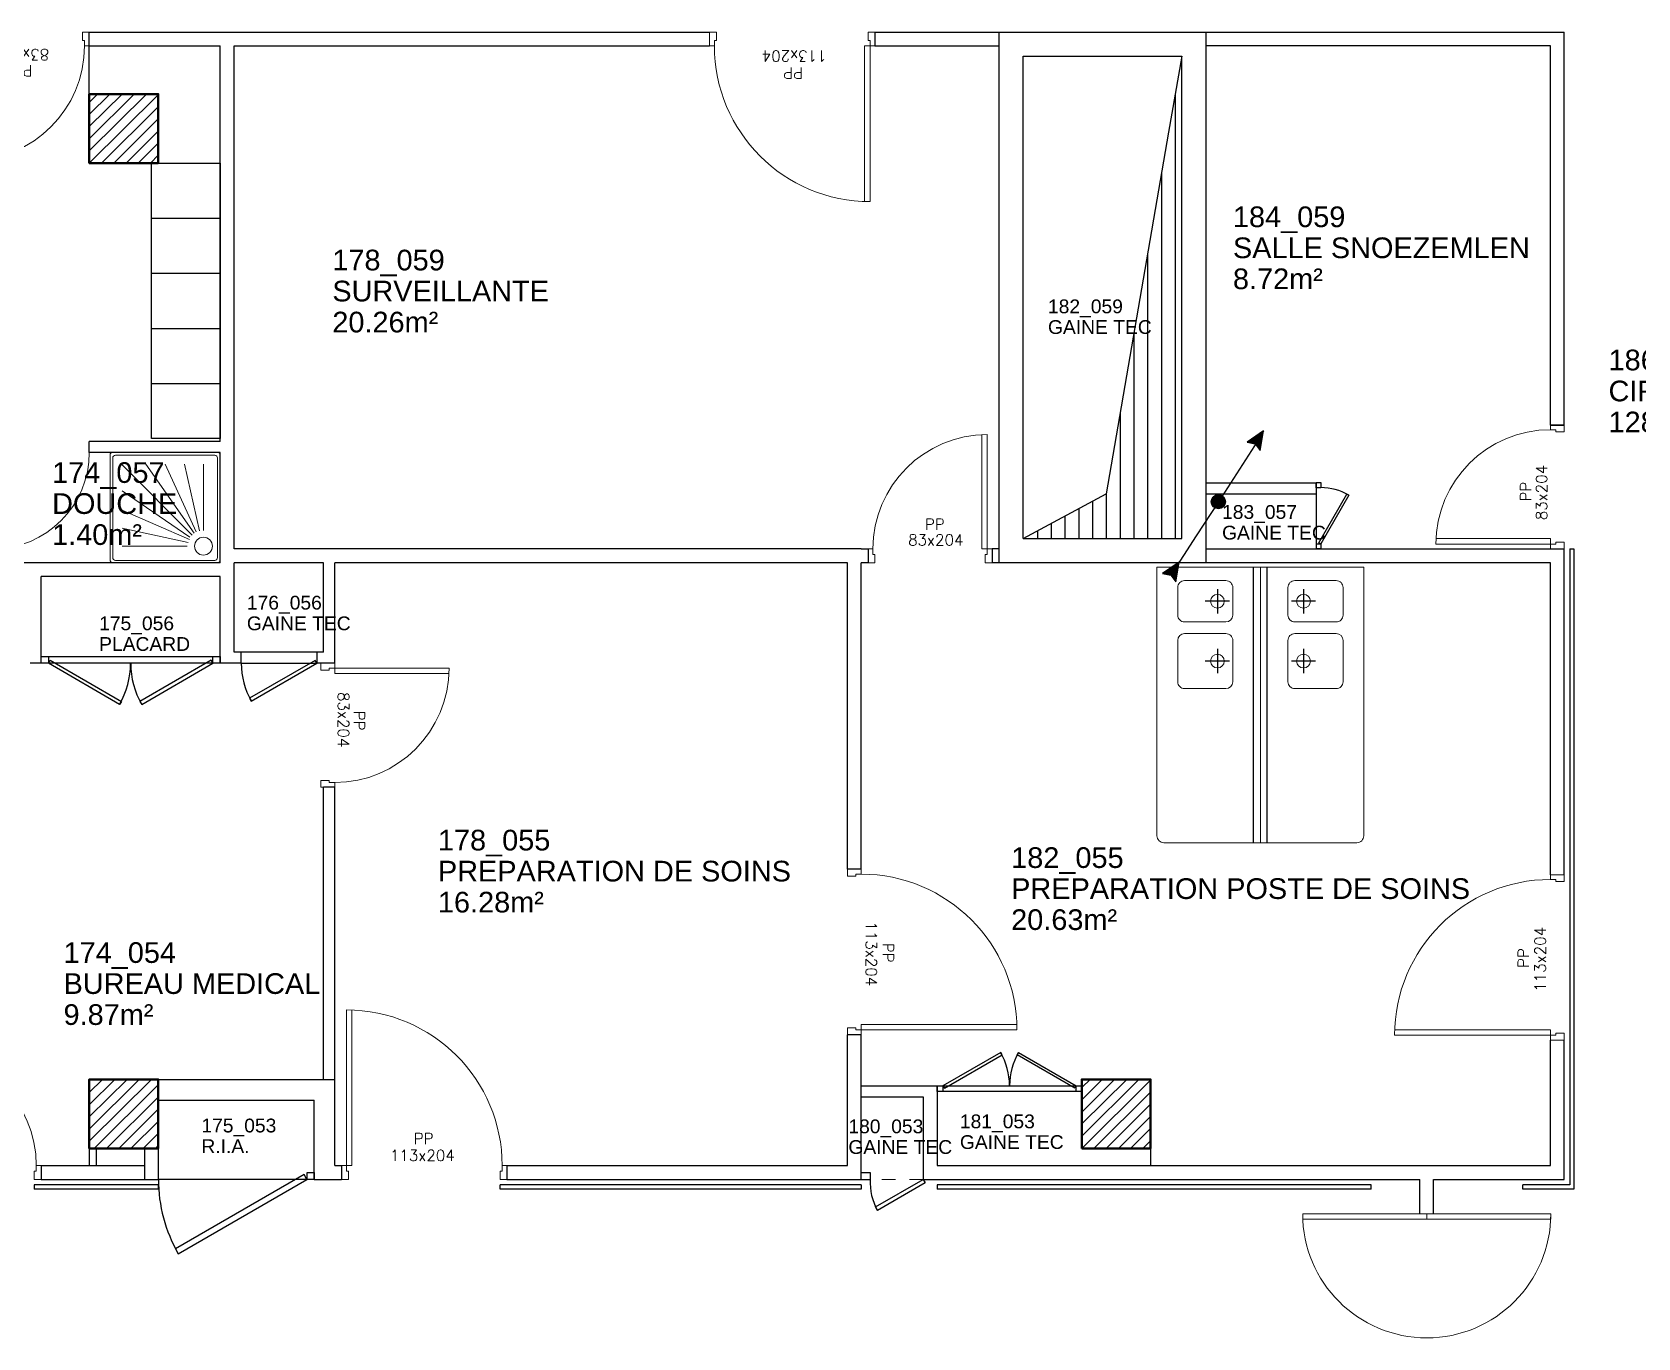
# Model space of a CAD drawing. Header units: metres. Extents: x 143.8 to 210.8, y 45.3 to 115.9.
# Drawn here: x 173.83 to 185.48, y 51.17 to 60.65 of the extents above; entities that cross this region are included whole.
import ezdxf
from ezdxf.enums import TextEntityAlignment as Align

# ---------------------------------------------------------------- set-up
doc = ezdxf.new("R2010")
doc.units = ezdxf.units.M
doc.header["$LTSCALE"] = 0.6
doc.header["$MEASUREMENT"] = 0
doc.linetypes.add('CACHÉ', pattern=[0.25, 0.125, -0.125])
doc.linetypes.add('CONTINU', pattern=[0])
doc.layers.get('0').update_dxf_attribs({"linetype": 'CONTINUOUS'})
for name, color, linetype in [('009 main courant', 181, 'CONTINUOUS'), ('107 EF  Adoucie', 4, 'CONTINUOUS'), ('A_AGENC', 204, 'CONTINUOUS'), ('A_EQMP', 142, 'CONTINUOUS'), ('A_Etiqu_Gaine', 8, 'CONTINUOUS'), ('A_Etiqu_Gaine_code', 8, 'CONTINUOUS'), ('A_Etiqu_Local', 8, 'CONTINUOUS'), ('A_HACH_STRUC', 7, 'CONTINUOUS'), ('A_MUR_CLOIS', 8, 'CONTINU'), ('A_MURS_CLOI', 7, 'CONTINUOUS')]:
    doc.layers.add(name, color=color, linetype=linetype)
for name, color, linetype, lineweight in [('A_MURS_STRU', 7, 'CONTINU', 40), ('A_PORT', 8, 'CONTINUOUS', 0), ('A_PORTE', 8, 'CONTINU', 0), ('A_SANI', 5, 'CONTINU', 0)]:
    doc.layers.add(name, color=color, linetype=linetype, lineweight=lineweight)
doc.styles.add('Attribut', font='arial.ttf')
doc.styles.add('ROMANS8', font='romans8', dxfattribs={"height": 10})

# ---------------------------------------------------------------- blocks, each defined once
blk = doc.blocks.new('A_Etiqu_Local')
at = {"style": 'Attribut', "flags": 1}
for tag, p in [('CODE_HOPITAL', (-0.446, 1.632)), ('CODE_SITE', (-0.446, 1.407)), ('CODE_BATIMENT', (-0.446, 1.182)), ('CODE_SECTEUR', (-0.446, 0.957)), ('CODE_ETAGE', (-0.446, 0.732)), ('NOM_NORMALISE', (-0.446, -0.843)), ('SECTEUR_ACTIVITE', (-0.446, -1.068)), ('SOUS_SECTEUR_ACTIVITE', (-0.446, -1.293)), ('VOLUME', (-0.446, -1.518)), ('SERVICE', (-0.446, -1.743)), ('CODE_UG', (-0.446, -1.968)), ('CODE_UA', (-0.446, -2.193)), ('CODE_POLE', (-0.446, -2.418)), ('OCCUPANT_EXTERNE', (-0.446, -2.643)), ('DISPONIBILITE', (-0.446, -2.868)), ('ACCES_HANDICAPES', (-0.446, -3.093)), ('NATURE_SOL', (-0.446, -3.318)), ('RISQUE_LABORATOIRE', (-0.446, -3.543)), ('AMIANTE', (-0.446, -3.768))]:
    blk.add_attdef(tag, p, '', height=0.15, dxfattribs=at)
at = {"layer": 'A_Etiqu_Local', "style": 'Attribut'}
for tag, p in [('CODE_PIECE', (-0.446, 0.282)), ('NOM_USAGE', (-0.446, 0.057)), ('SURFACE', (-0.446, -0.168))]:
    blk.add_attdef(tag, p, '', height=0.15, dxfattribs=at)
blk = doc.blocks.new('A_Etiqu_Gaine')
at = {"style": 'Attribut', "flags": 1}
for tag, p in [('CODE_HOPITAL', (-0.432, 0.865)), ('CODE_SITE', (-0.432, 0.715)), ('CODE_BATIMENT', (-0.432, 0.565)), ('CODE_SECTEUR', (-0.432, 0.415)), ('CODE_ETAGE', (-0.432, 0.265)), ('NOM_NORMALISE', (-0.432, -0.335)), ('SECTEUR_ACTIVITE', (-0.432, -0.485)), ('SOUS_SECTEUR_ACTIVITE', (-0.432, -0.635)), ('SURFACE', (-0.432, -0.785)), ('CODE_UG', (-0.432, -0.935)), ('CODE_POLE', (-0.432, -1.085)), ('AMIANTE', (-0.432, -1.235))]:
    blk.add_attdef(tag, p, '', height=0.1, dxfattribs=at)
at = {"layer": 'A_Etiqu_Gaine', "style": 'Attribut'}
blk.add_attdef('NOM_USAGE', (-0.432, -0.185), '', height=0.1, dxfattribs=at)
at = {"layer": 'A_Etiqu_Gaine_code', "style": 'Attribut'}
blk.add_attdef('CODE_PIECE', (-0.432, -0.035), '', height=0.1, dxfattribs=at)
blk = doc.blocks.new('P80bt10')
for p, q in [((0.035, 0.93), (0.035, 0.1)), ((0.075, 0.929), (0.075, 0.1)), ((0, 0.1), (0, 0)), ((0, 0.1), (0.035, 0.1)), ((0, 0), (0.05, 0)), ((0.035, 0.1), (0.075, 0.1)), ((0.035, 0.1), (0.035, 0.06)), ((0.035, 0.06), (0.05, 0.06)), ((0.05, 0.06), (0.05, 0)), ((0.865, 0.06), (0.85, 0.06)), ((0.85, 0.06), (0.85, 0)), ((0.9, 0), (0.85, 0)), ((0.865, 0.1), (0.865, 0.06)), ((0.9, 0.1), (0.865, 0.1)), ((0.9, 0.1), (0.9, 0))]:
    blk.add_line(p, q)
blk.add_arc((0.035, 0.1), 0.83, 0, 90)
at = {"style": 'ROMANS8'}
for tag, p in [('DEF', (0.416, 0.239)), ('DIM', (0.409, 0.124))]:
    blk.add_attdef(tag, text='', height=0.08, dxfattribs=at).set_placement(p, align=Align.CENTER)
blk = doc.blocks.new('BATI-10')
for p, q in [((0, 0.1), (0, 0)), ((0, 0.1), (0.035, 0.1)), ((0, 0), (0.05, 0)), ((0.035, 0.1), (0.035, 0.06)), ((0.035, 0.06), (0.05, 0.06)), ((0.05, 0.06), (0.05, 0))]:
    blk.add_line(p, q)
blk = doc.blocks.new('P110bt10')
for p, q in [((0.035, 1.23), (0.035, 0.1)), ((0.075, 1.229), (0.075, 0.1)), ((0.035, 0.1), (0.075, 0.1))]:
    blk.add_line(p, q)
blk.add_arc((0.035, 0.1), 1.13, 0, 90)
blk.add_blockref('BATI-10', (0, 0))
at = {"xscale": -1}
blk.add_blockref('BATI-10', (1.2, 0), dxfattribs=at)
at = {"style": 'ROMANS8'}
for tag, p in [('DEF', (0.595, 0.256)), ('DIM', (0.586, 0.134))]:
    blk.add_attdef(tag, text='', height=0.08, dxfattribs=at).set_placement(p, align=Align.CENTER)

msp = doc.modelspace()

# ---------------------------------------------------------------- hatches: boundary and pattern name
at = {"layer": '107 EF  Adoucie'}
for points in [[(182.769, 57.753), (182.65, 57.671), (182.709, 57.659), (182.744, 57.611)], [(182.492, 57.238, 1), (182.389, 57.238, 1)], [(182.156, 56.799), (182.037, 56.718), (182.096, 56.706), (182.132, 56.657)]]:
    msp.add_hatch(color=8, dxfattribs=at).paths.add_polyline_path(points)
at = {"layer": 'A_HACH_STRUC'}
h = msp.add_hatch(dxfattribs=at)
h.set_pattern_fill('ANSI31', color=8, scale=0.5, angle=359.7696, style=0)
h.set_pattern_definition([(44.77, (174.249875, 59.695985), (-0.044016, 0.0443715), [])])
h.paths.add_polyline_path([(174.75, 60.196), (174.25, 60.196), (174.25, 59.696), (174.75, 59.696)])
h = msp.add_hatch(dxfattribs=at)
h.set_pattern_fill('ANSI31', color=8, scale=0.5, angle=359.76959, style=0)
h.paths.add_polyline_path([(174.75, 53.046), (174.25, 53.046), (174.25, 52.546), (174.75, 52.546)])
h = msp.add_hatch(dxfattribs=at)
h.set_pattern_fill('ANSI31', color=8, scale=0.5, angle=359.7696, style=0)
h.set_pattern_definition([(44.77, (181.44986, 52.546), (-0.044016, 0.0443715), [])])
h.paths.add_polyline_path([(181.95, 53.046), (181.45, 53.046), (181.45, 53.001), (181.453, 53.001), (181.453, 52.96), (181.45, 52.546), (181.95, 52.546)])

# ---------------------------------------------------------------- linework, layer by layer
at = {"layer": '009 main courant', "color": 8, "linetype": 'Continuous'}
for p, q in [((184.99, 56.896), (184.99, 52.281)), ((184.99, 56.896), (185.02, 56.896)), ((185.02, 56.896), (185.02, 52.251)), ((174.75, 52.281), (173.85, 52.281)), ((173.85, 52.281), (173.85, 52.251)), ((174.75, 52.251), (173.85, 52.251)), ((174.75, 52.281), (174.75, 52.251)), ((179.85, 52.281), (177.23, 52.281)), ((177.23, 52.251), (177.23, 52.281)), ((179.85, 52.251), (177.23, 52.251)), ((179.85, 52.281), (179.85, 52.251)), ((183.55, 52.281), (180.4, 52.281)), ((180.4, 52.281), (180.4, 52.251)), ((183.55, 52.251), (180.4, 52.251)), ((183.55, 52.251), (183.55, 52.281)), ((184.99, 52.281), (184.65, 52.281)), ((184.65, 52.251), (184.65, 52.281)), ((185.02, 52.251), (184.65, 52.251))]:
    msp.add_line(p, q, dxfattribs=at)
at = {"layer": '009 main courant', "color": 8, "linetype": 'CACHÉ'}
msp.add_line((183.146, 56.764), (183.146, 56.764), dxfattribs=at)
at = {"layer": '107 EF  Adoucie', "color": 8}
for points in [[(182.769, 57.753), (182.725, 57.679), (182.441, 57.238)], [(182.441, 57.238), (182.279, 56.99), (182.096, 56.706)]]:
    msp.add_lwpolyline(points, dxfattribs=at)
at = {"layer": '107 EF  Adoucie', "color": 8, "linetype": 'Continuous'}
for points in [[(182.65, 57.671), (182.709, 57.659), (182.744, 57.611), (182.769, 57.753)], [(182.037, 56.718), (182.096, 56.706), (182.132, 56.657), (182.156, 56.799)]]:
    msp.add_lwpolyline(points, close=True, dxfattribs=at)
at = {"layer": '107 EF  Adoucie', "color": 8}
msp.add_circle((182.441, 57.238), 0.0514, dxfattribs=at)
at = {"layer": 'A_AGENC', "color": 8, "linetype": 'Continuous'}
for p, q in [((183.15, 57.296), (183.15, 56.896)), ((175.2, 56.066), (173.9, 56.066)), ((173.953, 56.066), (173.966, 56.088)), ((174.47, 55.768), (173.953, 56.066)), ((173.966, 56.088), (174.483, 55.79)), ((175.134, 56.088), (174.617, 55.79)), ((174.63, 55.768), (175.146, 56.066)), ((175.146, 56.066), (175.134, 56.088)), ((175.9, 56.146), (175.35, 56.146)), ((175.35, 56.066), (175.9, 56.066)), ((175.888, 56.086), (175.413, 55.812)), ((175.425, 55.792), (175.9, 56.066)), ((175.9, 56.066), (175.888, 56.086)), ((175.413, 55.812), (175.425, 55.792)), ((174.483, 55.79), (174.47, 55.768)), ((174.617, 55.79), (174.63, 55.768)), ((180.862, 53.243), (180.443, 53.001)), ((180.872, 53.225), (180.862, 53.243)), ((180.981, 53.225), (180.991, 53.243)), ((180.991, 53.243), (181.41, 53.001)), ((180.454, 52.983), (180.872, 53.225)), ((181.399, 52.983), (180.981, 53.225)), ((180.443, 53.001), (180.454, 52.983)), ((181.41, 53.001), (181.399, 52.983)), ((175.88, 52.321), (174.75, 52.321)), ((175.808, 52.356), (174.875, 51.817)), ((174.895, 51.782), (175.829, 52.321)), ((175.829, 52.321), (175.808, 52.356)), ((179.954, 52.121), (180.3, 52.321)), ((180.3, 52.321), (180.315, 52.295)), ((180.315, 52.295), (179.969, 52.095)), ((179.969, 52.095), (179.954, 52.121)), ((174.875, 51.817), (174.895, 51.782))]:
    msp.add_line(p, q, dxfattribs=at)
for points in [[(183.184, 57.34), (183.15, 57.34), (183.15, 57.377), (183.184, 57.377)], [(183.169, 56.941), (183.373, 57.294), (183.388, 57.286), (183.184, 56.933)]]:
    msp.add_lwpolyline(points, close=True, dxfattribs=at)
for points in [[(183.15, 56.933), (183.184, 56.933), (183.184, 56.896), (183.15, 56.896)], [(173.9, 56.066), (173.9, 56.116), (175.2, 56.116)], [(173.953, 56.116), (173.953, 56.066)], [(175.146, 56.066), (175.146, 56.116)], [(175.2, 56.116), (175.2, 56.066)], [(181.453, 52.96), (180.4, 52.96), (180.4, 53.001), (181.453, 53.001)], [(180.443, 53.001), (180.443, 52.96)], [(181.41, 52.96), (181.41, 53.001)], [(181.453, 53.001), (181.453, 52.96)], [(175.83, 52.321), (175.83, 52.371), (175.88, 52.371), (175.88, 52.321)]]:
    msp.add_lwpolyline(points, dxfattribs=at)
for centre, radius, start, end in [((183.184, 56.933), 0.408, 60, 90), ((173.953, 56.066), 0.596, 330, 0), ((175.146, 56.066), 0.596, 180, 210), ((175.9, 56.066), 0.548, 180, 210), ((180.443, 53.001), 0.483, 0, 30), ((181.41, 53.001), 0.483, 150, 180), ((175.829, 52.321), 1.078, 180, 210), ((180.315, 52.295), 0.4, 176.2757, 210)]:
    msp.add_arc(centre, radius, start, end, dxfattribs=at)
at = {"layer": 'A_EQMP', "color": 8, "linetype": 'Continuous'}
for p, q in [((174.7, 57.696), (174.7, 59.696)), ((182.696, 54.764), (182.696, 56.764)), ((182.796, 54.764), (182.796, 56.764)), ((182.522, 56.516), (182.346, 56.516)), ((182.434, 56.604), (182.434, 56.428)), ((183.147, 56.516), (182.971, 56.516)), ((183.059, 56.604), (183.059, 56.428)), ((182.434, 56.17), (182.434, 55.994)), ((183.059, 56.17), (183.059, 55.994)), ((182.522, 56.082), (182.346, 56.082)), ((183.147, 56.082), (182.971, 56.082))]:
    msp.add_line(p, q, dxfattribs=at)
for points in [[(174.7, 59.696), (175.2, 59.696)], [(175.2, 59.696), (175.2, 57.696), (174.7, 57.696)], [(174.7, 59.296), (175.2, 59.296)], [(174.7, 58.896), (175.2, 58.896)], [(174.7, 58.496), (175.2, 58.496)], [(174.7, 58.096), (175.2, 58.096)]]:
    msp.add_lwpolyline(points, dxfattribs=at)
at = {"layer": 'A_MUR_CLOIS', "color": 8, "linetype": 'Continuous'}
for p, q in [((174.25, 60.646), (175.599, 60.646)), ((174.25, 60.196), (174.25, 60.646)), ((175.599, 60.646), (178.75, 60.646)), ((179.95, 60.646), (179.95, 60.546)), ((179.95, 60.646), (184.95, 60.646)), ((182.35, 60.646), (182.35, 56.796)), ((184.95, 57.795), (184.95, 60.646)), ((174.25, 60.546), (175.2, 60.546)), ((175.2, 57.676), (175.2, 60.546)), ((175.3, 56.896), (175.3, 60.546)), ((175.3, 60.546), (175.599, 60.546)), ((175.599, 60.546), (178.75, 60.546)), ((179.95, 60.546), (180.85, 60.546)), ((181.025, 60.471), (182.175, 60.471)), ((181.025, 56.971), (181.025, 60.471)), ((182.175, 60.471), (182.08, 59.92)), ((182.175, 56.971), (182.175, 60.471)), ((184.85, 60.546), (182.35, 60.546)), ((184.85, 57.795), (184.85, 60.546)), ((182.128, 60.2), (182.128, 56.971)), ((182.08, 59.92), (181.628, 57.295)), ((182.028, 59.62), (182.028, 56.971)), ((181.928, 59.039), (181.928, 56.971)), ((181.828, 58.459), (181.828, 56.971)), ((181.728, 57.879), (181.728, 56.971)), ((184.85, 57.795), (184.95, 57.795)), ((175.2, 57.676), (174.25, 57.676)), ((174.25, 57.596), (174.25, 57.676)), ((175.2, 57.596), (174.25, 57.596)), ((175.2, 56.796), (175.2, 57.596)), ((182.35, 57.376), (183.15, 57.376)), ((183.15, 57.376), (183.15, 57.296)), ((181.025, 56.971), (181.628, 57.295)), ((181.528, 57.242), (181.528, 56.971)), ((181.628, 57.299), (181.628, 56.971)), ((182.35, 57.296), (183.15, 57.296)), ((181.328, 57.134), (181.328, 56.971)), ((181.428, 57.188), (181.428, 56.971)), ((181.025, 56.971), (182.175, 56.971)), ((181.128, 57.027), (181.128, 56.971)), ((181.228, 57.08), (181.228, 56.971)), ((179.85, 56.896), (175.3, 56.896)), ((179.9, 56.896), (179.9, 56.796)), ((180.8, 56.896), (180.8, 56.796)), ((180.85, 56.896), (180.8, 56.896)), ((182.35, 56.896), (184.95, 56.896)), ((184.95, 54.532), (184.95, 56.896)), ((175.2, 56.796), (173.45, 56.796)), ((175.3, 56.146), (175.3, 56.796)), ((175.95, 56.796), (175.3, 56.796)), ((175.95, 56.146), (175.95, 56.796)), ((179.75, 56.796), (176.03, 56.796)), ((176.03, 56.066), (176.03, 56.796)), ((179.75, 54.571), (179.75, 56.796)), ((179.85, 54.571), (179.85, 56.796)), ((179.9, 56.796), (179.85, 56.796)), ((184.85, 56.796), (180.8, 56.796)), ((184.85, 54.532), (184.85, 56.796)), ((175.2, 56.696), (173.9, 56.696)), ((173.9, 56.066), (173.9, 56.696)), ((175.2, 56.066), (175.2, 56.696)), ((173.9, 56.066), (173.82, 56.066)), ((175.35, 56.066), (175.2, 56.066)), ((175.35, 56.146), (175.3, 56.146)), ((175.35, 56.146), (175.35, 56.066)), ((175.9, 56.146), (175.9, 56.066)), ((175.95, 56.146), (175.9, 56.146)), ((176.03, 56.066), (175.9, 56.066)), ((175.95, 53.046), (175.95, 55.166)), ((176.03, 55.166), (175.95, 55.166)), ((176.03, 52.421), (176.03, 55.166)), ((179.85, 54.571), (179.75, 54.571)), ((179.75, 52.421), (179.75, 53.371)), ((179.85, 53.371), (179.75, 53.371)), ((179.85, 52.321), (179.85, 53.371)), ((184.85, 52.421), (184.85, 53.332)), ((184.95, 52.321), (184.95, 53.332)), ((174.75, 53.046), (176.03, 53.046)), ((174.75, 52.896), (175.88, 52.896)), ((175.88, 52.321), (175.88, 52.896)), ((179.85, 52.921), (180.3, 52.921)), ((179.855, 53.001), (180.4, 53.001)), ((180.3, 52.921), (180.3, 52.321)), ((180.4, 53.001), (180.4, 52.421)), ((174.25, 52.546), (174.25, 52.421)), ((174.3, 52.546), (174.3, 52.421)), ((174.65, 52.546), (174.65, 52.321)), ((174.75, 52.546), (174.75, 52.321)), ((181.95, 52.546), (181.95, 52.421)), ((173.9, 52.421), (174.65, 52.421)), ((173.9, 52.421), (173.9, 52.321)), ((173.9, 52.321), (174.75, 52.321)), ((175.88, 52.321), (176.08, 52.321)), ((176.03, 52.421), (176.08, 52.421)), ((176.08, 52.421), (176.08, 52.321)), ((177.28, 52.421), (179.75, 52.421)), ((177.28, 52.421), (177.28, 52.321)), ((177.28, 52.321), (179.916, 52.321)), ((180.4, 52.421), (184.7, 52.421)), ((184.7, 52.421), (184.85, 52.421))]:
    msp.add_line(p, q, dxfattribs=at)
at = {"layer": 'A_MUR_CLOIS', "color": 8}
msp.add_line((179.85, 56.896), (179.9, 56.896), dxfattribs=at)
at = {"layer": 'A_MUR_CLOIS', "color": 8, "linetype": 'CACHÉ'}
msp.add_line((183.2, 56.796), (183.2, 56.796), dxfattribs=at)
at = {"layer": 'A_MUR_CLOIS', "color": 8, "linetype": 'Continuous'}
for points in [[(180.85, 56.796), (180.85, 60.646)], [(179.85, 52.371), (179.916, 52.371), (179.916, 52.321)]]:
    msp.add_lwpolyline(points, dxfattribs=at)
at = {"layer": 'A_MURS_CLOI', "color": 8, "linetype": 'Continuous'}
msp.add_line((180.3, 52.321), (183.903, 52.321), dxfattribs=at)
at = {"layer": 'A_MURS_CLOI', "color": 8}
for p, q in [((183.903, 52.071), (183.903, 52.321)), ((184.003, 52.071), (184.003, 52.321)), ((184.003, 52.321), (184.95, 52.321))]:
    msp.add_line(p, q, dxfattribs=at)
at = {"layer": 'A_MURS_STRU', "color": 8, "linetype": 'Continuous'}
for points in [[(174.75, 59.696), (174.25, 59.696), (174.25, 60.196), (174.75, 60.196)], [(174.75, 52.546), (174.25, 52.546), (174.25, 53.046), (174.75, 53.046)], [(181.45, 52.546), (181.45, 53.046), (181.95, 53.046), (181.95, 52.546)]]:
    msp.add_lwpolyline(points, close=True, dxfattribs=at)
at = {"layer": 'A_PORT', "color": 8}
for p, q in [((183.953, 52.071), (183.053, 52.071)), ((183.053, 52.071), (183.053, 52.032)), ((183.053, 52.032), (183.953, 52.032)), ((184.003, 52.071), (183.903, 52.071)), ((183.953, 52.071), (184.853, 52.071)), ((183.953, 52.032), (183.953, 52.071)), ((183.953, 52.032), (183.953, 52.071)), ((184.853, 52.032), (183.953, 52.032)), ((184.853, 52.071), (184.853, 52.032))]:
    msp.add_line(p, q, dxfattribs=at)
for start, end in [(180, 270), (270, 0)]:
    msp.add_arc((183.953, 52.071), 0.9, start, end, dxfattribs=at)
at = {"layer": 'A_PORTE', "color": 8, "linetype": 'CACHÉ'}
msp.add_line((180.3, 52.321), (179.916, 52.321), dxfattribs=at)
at = {"layer": 'A_PORTE', "color": 8, "linetype": 'Continuous'}
msp.add_arc((173.55, 57.596), 0.7, 270, 0, dxfattribs=at)
at = {"layer": 'A_SANI', "color": 8, "linetype": 'Continuous'}
for p, q in [((174.995, 56.996), (174.488, 57.505)), ((175.01, 57.011), (174.659, 57.51)), ((175.024, 57.02), (174.8, 57.51)), ((175.049, 57.028), (174.941, 57.51)), ((175.078, 57.03), (175.078, 57.51)), ((174.98, 56.981), (174.488, 57.318)), ((174.976, 56.964), (174.488, 57.176)), ((174.966, 56.942), (174.488, 57.047)), ((174.961, 56.916), (174.488, 56.916)), ((181.996, 54.814), (181.996, 56.764)), ((181.996, 56.764), (183.496, 56.764)), ((182.746, 56.764), (182.746, 54.764)), ((183.496, 56.764), (183.496, 54.814)), ((182.496, 56.666), (182.196, 56.666)), ((182.996, 56.666), (183.296, 56.666)), ((182.146, 56.616), (182.146, 56.416)), ((182.546, 56.416), (182.546, 56.616)), ((182.946, 56.416), (182.946, 56.616)), ((183.346, 56.616), (183.346, 56.416)), ((182.196, 56.366), (182.496, 56.366)), ((182.496, 56.282), (182.196, 56.282)), ((183.296, 56.366), (182.996, 56.366)), ((182.996, 56.282), (183.296, 56.282)), ((182.146, 56.232), (182.146, 55.932)), ((182.546, 55.932), (182.546, 56.232)), ((182.946, 55.932), (182.946, 56.232)), ((183.346, 56.232), (183.346, 55.932)), ((182.196, 55.882), (182.496, 55.882)), ((183.296, 55.882), (182.996, 55.882)), ((183.446, 54.764), (182.046, 54.764))]:
    msp.add_line(p, q, dxfattribs=at)
for points in [[(174.42, 57.596, 0.436589), (174.4, 57.578)], [(174.4, 57.578), (174.4, 56.816, 0.414214), (174.42, 56.796), (175.18, 56.796, 0.414214), (175.2, 56.816), (175.2, 57.576)]]:
    msp.add_lwpolyline(points, format="xyb", dxfattribs=at)
msp.add_lwpolyline([(175.18, 57.596), (174.417, 57.596)], dxfattribs=at)
msp.add_lwpolyline([(175.16, 57.576), (174.44, 57.576, 0.414214), (174.42, 57.556), (174.42, 56.833, 0.414214), (174.44, 56.813), (175.16, 56.813, 0.414214), (175.18, 56.833), (175.18, 57.556, 0.414214)], format="xyb", close=True, dxfattribs=at)
for centre, radius in [((175.078, 56.916), 0.0647), ((182.434, 56.516), 0.05), ((183.059, 56.516), 0.05), ((182.434, 56.082), 0.05), ((183.059, 56.082), 0.05)]:
    msp.add_circle(centre, radius, dxfattribs=at)
for centre, radius, start, end in [((175.18, 57.576), 0.02, 359.9218, 89.9218), ((182.196, 56.616), 0.05, 89.9994, 179.9995), ((182.496, 56.616), 0.05, 359.9971, 89.9972), ((182.996, 56.616), 0.05, 89.9982, 179.9983), ((183.296, 56.616), 0.05, 0.0005, 90.0006), ((182.196, 56.416), 0.05, 180.0017, 270.0018), ((182.496, 56.416), 0.05, 270.0023, 0.0022), ((182.996, 56.416), 0.05, 180.0022, 270.0023), ((183.296, 56.416), 0.05, 270.0022, 0.0023), ((182.196, 56.232), 0.05, 90, 180), ((182.496, 56.232), 0.05, 359.9971, 89.9972), ((182.996, 56.232), 0.05, 89.9982, 179.9983), ((183.296, 56.232), 0.05, 360, 90), ((182.196, 55.932), 0.05, 180.0017, 270.0018), ((182.496, 55.932), 0.05, 270.0023, 0.0022), ((182.996, 55.932), 0.05, 180.0022, 270.0023), ((183.296, 55.932), 0.05, 270.0022, 0.0023), ((182.046, 54.814), 0.05, 180.0022, 270.0023), ((183.446, 54.814), 0.05, 270.0028, 0.0029)]:
    msp.add_arc(centre, radius, start, end, dxfattribs=at)

# ---------------------------------------------------------------- block references
at = {"layer": 'A_Etiqu_Gaine', "color": 8}
ref = msp.add_blockref('A_Etiqu_Gaine', (181.637, 58.64), dxfattribs=at)
ref.add_attrib('CODE_PIECE', '182_059', (181.205, 58.606), dxfattribs={"layer": 'A_Etiqu_Gaine_code', "height": 0.1, "style": 'Attribut'})
ref.add_attrib('NOM_USAGE', 'GAINE TEC', (181.205, 58.456), dxfattribs={"height": 0.1, "style": 'Attribut'})
ref = msp.add_blockref('A_Etiqu_Gaine', (182.9, 57.149), dxfattribs=at)
ref.add_attrib('CODE_PIECE', '183_057', (182.468, 57.114), dxfattribs={"layer": 'A_Etiqu_Gaine_code', "height": 0.1, "style": 'Attribut'})
ref.add_attrib('NOM_USAGE', 'GAINE TEC', (182.468, 56.964), dxfattribs={"height": 0.1, "style": 'Attribut'})
ref = msp.add_blockref('A_Etiqu_Gaine', (175.825, 56.491), dxfattribs=at)
ref.add_attrib('CODE_PIECE', '176_056', (175.393, 56.456), dxfattribs={"layer": 'A_Etiqu_Gaine_code', "height": 0.1, "style": 'Attribut'})
ref.add_attrib('NOM_USAGE', 'GAINE TEC', (175.393, 56.306), dxfattribs={"height": 0.1, "style": 'Attribut'})
ref = msp.add_blockref('A_Etiqu_Gaine', (174.754, 56.34), dxfattribs=at)
ref.add_attrib('CODE_PIECE', '175_056', (174.321, 56.306), dxfattribs={"layer": 'A_Etiqu_Gaine_code', "height": 0.1, "style": 'Attribut'})
ref.add_attrib('NOM_USAGE', 'PLACARD', (174.321, 56.156), dxfattribs={"height": 0.1, "style": 'Attribut'})
ref = msp.add_blockref('A_Etiqu_Gaine', (180.999, 52.727), dxfattribs=at)
ref.add_attrib('CODE_PIECE', '181_053', (180.566, 52.692), dxfattribs={"layer": 'A_Etiqu_Gaine_code', "height": 0.1, "style": 'Attribut'})
ref.add_attrib('NOM_USAGE', 'GAINE TEC', (180.566, 52.542), dxfattribs={"height": 0.1, "style": 'Attribut'})
ref = msp.add_blockref('A_Etiqu_Gaine', (175.496, 52.696), dxfattribs=at)
ref.add_attrib('CODE_PIECE', '175_053', (175.063, 52.662), dxfattribs={"layer": 'A_Etiqu_Gaine_code', "height": 0.1, "style": 'Attribut'})
ref.add_attrib('NOM_USAGE', 'R.I.A.', (175.063, 52.512), dxfattribs={"height": 0.1, "style": 'Attribut'})
ref = msp.add_blockref('A_Etiqu_Gaine', (180.189, 52.691), dxfattribs=at)
ref.add_attrib('CODE_PIECE', '180_053', (179.757, 52.656), dxfattribs={"layer": 'A_Etiqu_Gaine_code', "height": 0.1, "style": 'Attribut'})
ref.add_attrib('NOM_USAGE', 'GAINE TEC', (179.757, 52.506), dxfattribs={"height": 0.1, "style": 'Attribut'})
at = {"layer": 'A_Etiqu_Local', "color": 8}
ref = msp.add_blockref('A_Etiqu_Local', (182.994, 58.949), dxfattribs=at)
ref.add_attrib('CODE_PIECE', '184_059', (182.547, 59.231), dxfattribs={"height": 0.15, "style": 'Attribut'})
ref.add_attrib('NOM_USAGE', 'SALLE SNOEZEMLEN', (182.547, 59.006), dxfattribs={"height": 0.15, "style": 'Attribut'})
ref.add_attrib('SURFACE', '8.72m²', (182.547, 58.781), dxfattribs={"height": 0.15, "style": 'Attribut'})
ref = msp.add_blockref('A_Etiqu_Local', (176.46, 58.635), dxfattribs=at)
ref.add_attrib('CODE_PIECE', '178_059', (176.013, 58.917), dxfattribs={"height": 0.15, "style": 'Attribut'})
ref.add_attrib('NOM_USAGE', 'SURVEILLANTE', (176.013, 58.692), dxfattribs={"height": 0.15, "style": 'Attribut'})
ref.add_attrib('SURFACE', '20.26m²', (176.013, 58.467), dxfattribs={"height": 0.15, "style": 'Attribut'})
ref = msp.add_blockref('A_Etiqu_Local', (185.719, 57.91), dxfattribs=at)
ref.add_attrib('CODE_PIECE', '186_058', (185.272, 58.192), dxfattribs={"height": 0.15, "style": 'Attribut'})
ref.add_attrib('NOM_USAGE', 'CIRCULATION', (185.272, 57.967), dxfattribs={"height": 0.15, "style": 'Attribut'})
ref.add_attrib('SURFACE', '128.06m²', (185.272, 57.742), dxfattribs={"height": 0.15, "style": 'Attribut'})
ref = msp.add_blockref('A_Etiqu_Local', (174.427, 57.093), dxfattribs=at)
ref.add_attrib('CODE_PIECE', '174_057', (173.98, 57.375), dxfattribs={"height": 0.15, "style": 'Attribut'})
ref.add_attrib('NOM_USAGE', 'DOUCHE', (173.98, 57.15), dxfattribs={"height": 0.15, "style": 'Attribut'})
ref.add_attrib('SURFACE', '1.40m²', (173.98, 56.925), dxfattribs={"height": 0.15, "style": 'Attribut'})
ref = msp.add_blockref('A_Etiqu_Local', (177.225, 54.426), dxfattribs=at)
ref.add_attrib('CODE_PIECE', '178_055', (176.779, 54.708), dxfattribs={"height": 0.15, "style": 'Attribut'})
ref.add_attrib('NOM_USAGE', 'PREPARATION DE SOINS', (176.779, 54.483), dxfattribs={"height": 0.15, "style": 'Attribut'})
ref.add_attrib('SURFACE', '16.28m²', (176.779, 54.258), dxfattribs={"height": 0.15, "style": 'Attribut'})
ref = msp.add_blockref('A_Etiqu_Local', (181.384, 54.299), dxfattribs=at)
ref.add_attrib('CODE_PIECE', '182_055', (180.938, 54.581), dxfattribs={"height": 0.15, "style": 'Attribut'})
ref.add_attrib('NOM_USAGE', 'PREPARATION POSTE DE SOINS', (180.938, 54.356), dxfattribs={"height": 0.15, "style": 'Attribut'})
ref.add_attrib('SURFACE', '20.63m²', (180.938, 54.131), dxfattribs={"height": 0.15, "style": 'Attribut'})
ref = msp.add_blockref('A_Etiqu_Local', (174.509, 53.61), dxfattribs=at)
ref.add_attrib('CODE_PIECE', '174_054', (174.063, 53.892), dxfattribs={"height": 0.15, "style": 'Attribut'})
ref.add_attrib('NOM_USAGE', 'BUREAU MEDICAL', (174.063, 53.667), dxfattribs={"height": 0.15, "style": 'Attribut'})
ref.add_attrib('SURFACE', '9.87m²', (174.063, 53.442), dxfattribs={"height": 0.15, "style": 'Attribut'})
at = {"layer": 'A_PORTE', "color": 8}
ref = msp.add_blockref('P80bt10', (173.35, 60.646), dxfattribs=dict(at, xscale=-1, rotation=180))
ref.add_attrib('DEF', 'PP', dxfattribs={"layer": '0', "height": 0.08, "rotation": 180, "style": 'ROMANS8'}).set_placement((173.766, 60.407), align=Align.CENTER)
ref.add_attrib('DIM', '83x204', dxfattribs={"layer": '0', "height": 0.08, "rotation": 180, "style": 'ROMANS8'}).set_placement((173.758, 60.522), align=Align.CENTER)
for name, p, rotation, values in [('P110bt10', (179.95, 60.646), 180, {'DEF': 'PP', 'DIM': '113x204'}), ('P80bt10', (184.95, 56.896), 90, {'DEF': 'PP', 'DIM': '83x204'}), ('P80bt10', (175.93, 56.066), 270, {'DEF': 'PP', 'DIM': '83x204'}), ('P110bt10', (184.95, 53.332), 90.00000000000001, {'DEF': 'PP', 'DIM': '113x204'})]:
    msp.add_blockref(name, p, dxfattribs=dict(at, rotation=rotation)).add_auto_attribs(values)
ref = msp.add_blockref('P80bt10', (180.8, 56.796), dxfattribs=dict(at, xscale=-1))
ref.add_attrib('DEF', 'PP', dxfattribs={"layer": '0', "height": 0.08, "style": 'ROMANS8'}).set_placement((180.384, 57.035), align=Align.CENTER)
ref.add_attrib('DIM', '83x204', dxfattribs={"layer": '0', "height": 0.08, "style": 'ROMANS8'}).set_placement((180.391, 56.921), align=Align.CENTER)
ref = msp.add_blockref('P110bt10', (179.75, 53.371), dxfattribs=dict(at, xscale=-1, rotation=270))
ref.add_attrib('DEF', 'PP', dxfattribs={"layer": '0', "height": 0.08, "rotation": 270, "style": 'ROMANS8'}).set_placement((180.006, 53.966), align=Align.CENTER)
ref.add_attrib('DIM', '113x204', dxfattribs={"layer": '0', "height": 0.08, "rotation": 270, "style": 'ROMANS8'}).set_placement((179.883, 53.958), align=Align.CENTER)
for name, p, values in [('P110bt10', (176.08, 52.321), {'DEF': 'PP', 'DIM': '113x204'}), ('P80bt10', (173, 52.321), {'DEF': 'PP', 'DIM': '83x204'})]:
    msp.add_blockref(name, p, dxfattribs=at).add_auto_attribs(values)

doc.saveas('drawing.dxf')
